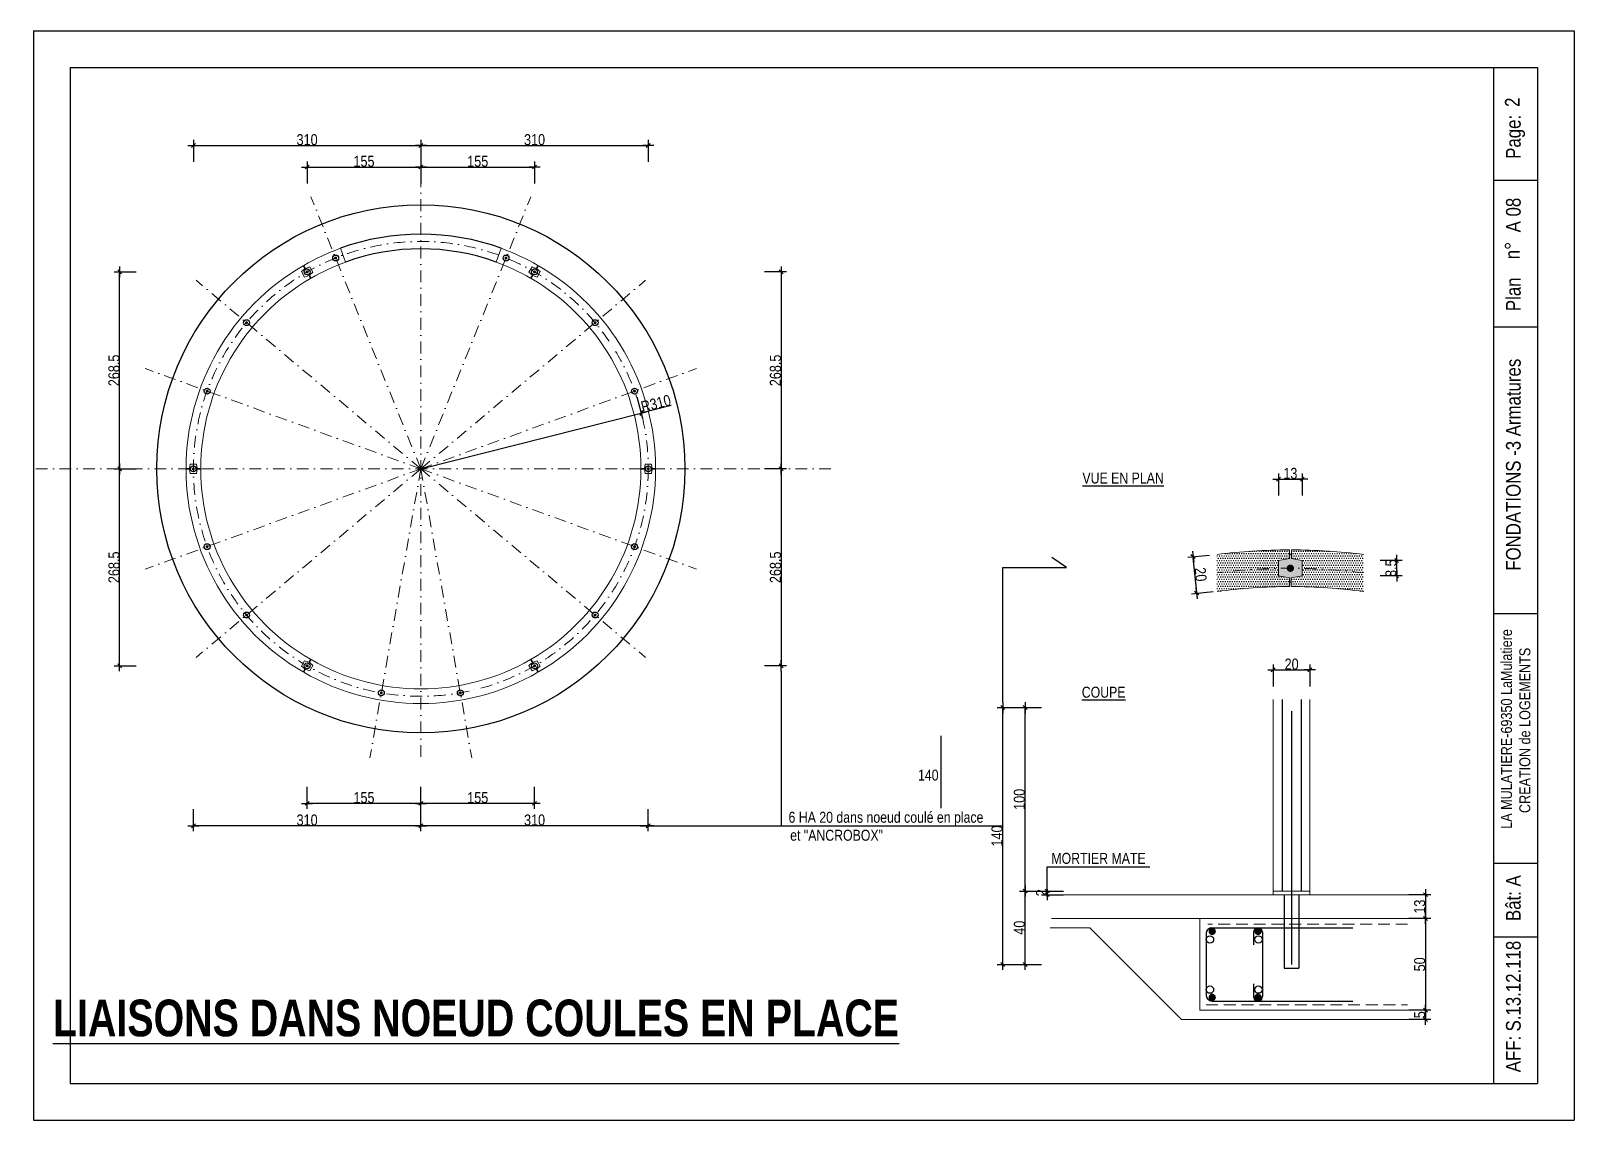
# Model space of a CAD drawing. Header units: centimetres. Extents: x 21705 to 41805, y -18708 to 100.
# Drawn here: x 26964 to 29068, y -18708 to -17223 of the extents above; entities that cross this region are included whole.
import ezdxf
from ezdxf.enums import TextEntityAlignment as Align

# ---------------------------------------------------------------- set-up
doc = ezdxf.new("R2010")
doc.units = ezdxf.units.CM
doc.header["$LTSCALE"] = 25.4
doc.header["$PDMODE"] = 1
doc.header["$PDSIZE"] = -2
doc.linetypes.add('CACHE', pattern=[9.525, 6.35, -3.175])
doc.linetypes.add('TIRETPT2', pattern=[12.7, 6.35, -3.175, 0, -3.175])
for name, color, linetype in [('01_cote_gen', 4, 'Continuous'), ('01_fenetres', 171, 'Continuous'), ('01_linteaux', 2, 'Continuous'), ('01_poch_BN', 9, 'Continuous'), ('01_poch_murs', 253, 'Continuous'), ('01_texte', 230, 'Continuous'), ('AA_COTES', 2, 'Continuous')]:
    doc.layers.add(name, color=color, linetype=linetype)
doc.layers.add('01_murs_coup', color=5, linetype='Continuous', lineweight=60)
doc.layers.add('B Général', color=7, linetype='Continuous', lineweight=5)
doc.styles.add('impact', font='impact.ttf')
doc.styles.add('MATTE_TXT', font='arial.ttf')
doc.styles.add('STYLE2', font='ARIALN.TTF')
doc.linetypes.add('ZIGZAG', pattern='A,0.00254,-5.08,[131,ltypeshp.shx,S=5.08,R=0,X=-5.08,Y=0],-10.16,[131,ltypeshp.shx,S=5.08,R=180,X=5.08,Y=0],-5.08', length=20.32254)
doc.dimstyles.new('JB5', dxfattribs={"dimscale": 0.1, "dimtxt": 150, "dimasz": 15, "dimexe": 0.1, "dimexo": 0.1, "dimgap": 0.09, "dimtad": 1, "dimdec": 1, "dimlfac": 0.4, "dimdsep": 46, "dimtxsty": 'STYLE2', "dimblk1": 'BOND_G', "dimblk2": 'BOND_D', "dimsah": 1, "dimcen": 1.5, "dimdle": 0.01, "dimse1": 1, "dimse2": 1, "dimclrd": 4, "dimclre": 2, "dimclrt": 6, "dimazin": 2, "dimtfac": 2.333333, "dimtdec": 1, "dimtix": 1, "dimtmove": 2, "dimatfit": 3, "dimldrblk": 'BOND_G', "dimfxl": 1, "dimtolj": 1, "dimtzin": 0, "dimarcsym": 0})
doc.dimstyles.new('JB50', dxfattribs={"dimscale": 0.1, "dimtxt": 150, "dimasz": 15, "dimexe": 0.1, "dimexo": 0.1, "dimgap": 0.09, "dimtad": 1, "dimdec": 1, "dimdsep": 46, "dimtxsty": 'STYLE2', "dimblk1": 'BOND_G', "dimblk2": 'BOND_D', "dimsah": 1, "dimcen": 1.5, "dimdle": 0.01, "dimse1": 1, "dimse2": 1, "dimclrd": 4, "dimclre": 2, "dimclrt": 6, "dimazin": 2, "dimtfac": 2.333333, "dimtdec": 1, "dimtix": 1, "dimtmove": 2, "dimatfit": 3, "dimldrblk": 'BOND_G', "dimfxl": 1, "dimtolj": 1, "dimtzin": 0, "dimarcsym": 0})

# ---------------------------------------------------------------- blocks, each defined once
blk = doc.blocks.new('BOND_G')
at = {"layer": 'AA_COTES', "color": 0}
for p, q in [((0, -5), (0, 15)), ((5, 0), (-5, 0)), ((1.8, 1.8), (-1.8, -1.8))]:
    blk.add_line(p, q, dxfattribs=at)
blk = doc.blocks.new('BOND_D')
at = {"layer": 'AA_COTES', "color": 0}
for p, q in [((5, 0), (-5, 0)), ((-1.8, -1.8), (1.8, 1.8)), ((0, 5), (0, -15))]:
    blk.add_line(p, q, dxfattribs=at)
blk = doc.blocks.new('*D3')
at = {"layer": '01_cote_gen', "color": 4, "lineweight": -2, "transparency": 16777216}
blk.add_line((28865.1, -18434.5), (28865.1, -18556.5), dxfattribs=at)
at = {"layer": 'Defpoints', "color": 0, "transparency": 16777216}
for p in [(28842.5, -18433), (28842.5, -18558), (28865.1, -18558)]:
    blk.add_point(p, dxfattribs=at)
at = {"layer": '01_cote_gen', "color": 4, "lineweight": -2, "transparency": 16777216, "xscale": 1.5, "yscale": 1.5, "zscale": 1.5}
for name, p, rotation in [('BOND_G', (28865.1, -18433), 90), ('BOND_D', (28865.1, -18558), 270)]:
    blk.add_blockref(name, p, dxfattribs=dict(at, rotation=rotation))
at = {"layer": '01_cote_gen', "color": 6, "transparency": 16777216, "insert": (28857.4, -18495.5), "char_height": 15, "attachment_point": 5, "rotation": 90, "style": 'STYLE2'}
blk.add_mtext('\\A1;50', dxfattribs=at)
blk = doc.blocks.new('*D4')
at = {"layer": '01_cote_gen', "color": 4, "lineweight": -2, "transparency": 16777216}
blk.add_line((28865.1, -18559.5), (28865.1, -18569), dxfattribs=at)
at = {"layer": 'Defpoints', "color": 0, "transparency": 16777216}
for p in [(28842.5, -18570.5), (28842.6, -18558), (28865.1, -18570.5)]:
    blk.add_point(p, dxfattribs=at)
at = {"layer": '01_cote_gen', "color": 4, "lineweight": -2, "transparency": 16777216, "xscale": 1.5, "yscale": 1.5, "zscale": 1.5}
for name, p, rotation in [('BOND_G', (28865.1, -18558), 90), ('BOND_D', (28865.1, -18570.5), 270)]:
    blk.add_blockref(name, p, dxfattribs=dict(at, rotation=rotation))
at = {"layer": '01_cote_gen', "color": 6, "transparency": 16777216, "insert": (28857.4, -18564.2), "char_height": 15, "attachment_point": 5, "rotation": 90, "style": 'STYLE2'}
blk.add_mtext('\\A1;5', dxfattribs=at)
blk = doc.blocks.new('*D30')
at = {"layer": '01_cote_gen', "color": 4, "lineweight": -2, "transparency": 16777216}
for p, q in [((27496, -17820), (27796.5, -17743.9)), ((27837.1, -17733.6), (27797.9, -17743.5))]:
    blk.add_line(p, q, dxfattribs=at)
at = {"layer": 'Defpoints', "color": 0, "transparency": 16777216}
for p in [(27796.5, -17743.9), (27496, -17820)]:
    blk.add_point(p, dxfattribs=at)
at = {"layer": '01_cote_gen', "color": 4, "lineweight": -2, "transparency": 16777216, "xscale": 1.5, "yscale": 1.5, "zscale": 1.5, "rotation": 194.2149509525672}
blk.add_blockref('BOND_D', (27796.5, -17743.9), dxfattribs=at)
at = {"layer": '01_cote_gen', "color": 6, "transparency": 16777216, "insert": (27816.4, -17730.9), "char_height": 15, "attachment_point": 5, "rotation": 14.215, "style": 'STYLE2'}
blk.add_mtext('\\A1;R310', dxfattribs=at)
blk = doc.blocks.new('*D31')
at = {"layer": '01_cote_gen', "color": 4, "lineweight": -2, "transparency": 16777216}
blk.add_line((27497.5, -17408.5), (27649.5, -17408.5), dxfattribs=at)
at = {"layer": 'Defpoints', "color": 0, "transparency": 16777216}
for p in [(27651, -17408.5), (27496, -17460), (27651, -17551.5)]:
    blk.add_point(p, dxfattribs=at)
at = {"layer": '01_cote_gen', "color": 4, "lineweight": -2, "transparency": 16777216, "xscale": 1.5, "yscale": 1.5, "zscale": 1.5, "rotation": 180}
blk.add_blockref('BOND_G', (27496, -17408.5), dxfattribs=at)
at = {"layer": '01_cote_gen', "color": 4, "lineweight": -2, "transparency": 16777216, "xscale": 1.5, "yscale": 1.5, "zscale": 1.5}
blk.add_blockref('BOND_D', (27651, -17408.5), dxfattribs=at)
at = {"layer": '01_cote_gen', "color": 6, "transparency": 16777216, "insert": (27573.5, -17400.8), "char_height": 15, "attachment_point": 5, "style": 'STYLE2'}
blk.add_mtext('\\A1;155', dxfattribs=at)
blk = doc.blocks.new('*D32')
at = {"layer": '01_cote_gen', "color": 4, "lineweight": -2, "transparency": 16777216}
blk.add_line((27497.5, -17379), (27804.5, -17379), dxfattribs=at)
at = {"layer": 'Defpoints', "color": 0, "transparency": 16777216}
for p in [(27806, -17379), (27496, -17460), (27806, -17820)]:
    blk.add_point(p, dxfattribs=at)
at = {"layer": '01_cote_gen', "color": 4, "lineweight": -2, "transparency": 16777216, "xscale": 1.5, "yscale": 1.5, "zscale": 1.5, "rotation": 180}
blk.add_blockref('BOND_G', (27496, -17379), dxfattribs=at)
at = {"layer": '01_cote_gen', "color": 4, "lineweight": -2, "transparency": 16777216, "xscale": 1.5, "yscale": 1.5, "zscale": 1.5}
blk.add_blockref('BOND_D', (27806, -17379), dxfattribs=at)
at = {"layer": '01_cote_gen', "color": 6, "transparency": 16777216, "insert": (27651, -17371.3), "char_height": 15, "attachment_point": 5, "style": 'STYLE2'}
blk.add_mtext('\\A1;310', dxfattribs=at)
blk = doc.blocks.new('*D33')
at = {"layer": '01_cote_gen', "color": 4, "lineweight": -2, "transparency": 16777216}
blk.add_line((27342.5, -17408.5), (27494.5, -17408.5), dxfattribs=at)
at = {"layer": 'Defpoints', "color": 0, "transparency": 16777216}
for p in [(27496, -17408.5), (27496, -17431), (27341, -17551.5)]:
    blk.add_point(p, dxfattribs=at)
at = {"layer": '01_cote_gen', "color": 4, "lineweight": -2, "transparency": 16777216, "xscale": 1.5, "yscale": 1.5, "zscale": 1.5, "rotation": 180}
blk.add_blockref('BOND_G', (27341, -17408.5), dxfattribs=at)
at = {"layer": '01_cote_gen', "color": 4, "lineweight": -2, "transparency": 16777216, "xscale": 1.5, "yscale": 1.5, "zscale": 1.5}
blk.add_blockref('BOND_D', (27496, -17408.5), dxfattribs=at)
at = {"layer": '01_cote_gen', "color": 6, "transparency": 16777216, "insert": (27418.5, -17400.8), "char_height": 15, "attachment_point": 5, "style": 'STYLE2'}
blk.add_mtext('\\A1;155', dxfattribs=at)
blk = doc.blocks.new('*D34')
at = {"layer": '01_cote_gen', "color": 4, "lineweight": -2, "transparency": 16777216}
blk.add_line((27187.5, -17379), (27494.5, -17379), dxfattribs=at)
at = {"layer": 'Defpoints', "color": 0, "transparency": 16777216}
for p in [(27496, -17379), (27186, -17821), (27496, -17852.5)]:
    blk.add_point(p, dxfattribs=at)
at = {"layer": '01_cote_gen', "color": 4, "lineweight": -2, "transparency": 16777216, "xscale": 1.5, "yscale": 1.5, "zscale": 1.5, "rotation": 180}
blk.add_blockref('BOND_G', (27186, -17379), dxfattribs=at)
at = {"layer": '01_cote_gen', "color": 4, "lineweight": -2, "transparency": 16777216, "xscale": 1.5, "yscale": 1.5, "zscale": 1.5}
blk.add_blockref('BOND_D', (27496, -17379), dxfattribs=at)
at = {"layer": '01_cote_gen', "color": 6, "transparency": 16777216, "insert": (27341, -17371.3), "char_height": 15, "attachment_point": 5, "style": 'STYLE2'}
blk.add_mtext('\\A1;310', dxfattribs=at)
blk = doc.blocks.new('*D35')
at = {"layer": '01_cote_gen', "color": 4, "lineweight": -2, "transparency": 16777216}
blk.add_line((27804.5, -18306.5), (27497.5, -18306.5), dxfattribs=at)
at = {"layer": 'Defpoints', "color": 0, "transparency": 16777216}
for p in [(27806, -17820), (27496, -18084), (27496, -18306.5)]:
    blk.add_point(p, dxfattribs=at)
at = {"layer": '01_cote_gen', "color": 4, "lineweight": -2, "transparency": 16777216, "xscale": 1.5, "yscale": 1.5, "zscale": 1.5, "rotation": 180}
blk.add_blockref('BOND_D', (27496, -18306.5), dxfattribs=at)
at = {"layer": '01_cote_gen', "color": 4, "lineweight": -2, "transparency": 16777216, "xscale": 1.5, "yscale": 1.5, "zscale": 1.5}
blk.add_blockref('BOND_G', (27806, -18306.5), dxfattribs=at)
at = {"layer": '01_cote_gen', "color": 6, "transparency": 16777216, "insert": (27651, -18298.8), "char_height": 15, "attachment_point": 5, "style": 'STYLE2'}
blk.add_mtext('\\A1;310', dxfattribs=at)
blk = doc.blocks.new('*D36')
at = {"layer": '01_cote_gen', "color": 4, "lineweight": -2, "transparency": 16777216}
blk.add_line((27494.5, -18306.5), (27187.5, -18306.5), dxfattribs=at)
at = {"layer": 'Defpoints', "color": 0, "transparency": 16777216}
for p in [(27186, -17820), (27496, -18220), (27186, -18306.5)]:
    blk.add_point(p, dxfattribs=at)
at = {"layer": '01_cote_gen', "color": 4, "lineweight": -2, "transparency": 16777216, "xscale": 1.5, "yscale": 1.5, "zscale": 1.5, "rotation": 180}
blk.add_blockref('BOND_D', (27186, -18306.5), dxfattribs=at)
at = {"layer": '01_cote_gen', "color": 4, "lineweight": -2, "transparency": 16777216, "xscale": 1.5, "yscale": 1.5, "zscale": 1.5}
blk.add_blockref('BOND_G', (27496, -18306.5), dxfattribs=at)
at = {"layer": '01_cote_gen', "color": 6, "transparency": 16777216, "insert": (27341, -18298.8), "char_height": 15, "attachment_point": 5, "style": 'STYLE2'}
blk.add_mtext('\\A1;310', dxfattribs=at)
blk = doc.blocks.new('*D37')
at = {"layer": '01_cote_gen', "color": 4, "lineweight": -2, "transparency": 16777216}
blk.add_line((27649.5, -18276), (27497.5, -18276), dxfattribs=at)
at = {"layer": 'Defpoints', "color": 0, "transparency": 16777216}
for p in [(27496, -18088.5), (27651, -18088.5), (27496, -18276)]:
    blk.add_point(p, dxfattribs=at)
at = {"layer": '01_cote_gen', "color": 4, "lineweight": -2, "transparency": 16777216, "xscale": 1.5, "yscale": 1.5, "zscale": 1.5, "rotation": 180}
blk.add_blockref('BOND_D', (27496, -18276), dxfattribs=at)
at = {"layer": '01_cote_gen', "color": 4, "lineweight": -2, "transparency": 16777216, "xscale": 1.5, "yscale": 1.5, "zscale": 1.5}
blk.add_blockref('BOND_G', (27651, -18276), dxfattribs=at)
at = {"layer": '01_cote_gen', "color": 6, "transparency": 16777216, "insert": (27573.5, -18268.3), "char_height": 15, "attachment_point": 5, "style": 'STYLE2'}
blk.add_mtext('\\A1;155', dxfattribs=at)
blk = doc.blocks.new('*D38')
at = {"layer": '01_cote_gen', "color": 4, "lineweight": -2, "transparency": 16777216}
blk.add_line((27494.5, -18276), (27342.5, -18276), dxfattribs=at)
at = {"layer": 'Defpoints', "color": 0, "transparency": 16777216}
for p in [(27341, -18088.5), (27496, -18080), (27341, -18276)]:
    blk.add_point(p, dxfattribs=at)
at = {"layer": '01_cote_gen', "color": 4, "lineweight": -2, "transparency": 16777216, "xscale": 1.5, "yscale": 1.5, "zscale": 1.5, "rotation": 180}
blk.add_blockref('BOND_D', (27341, -18276), dxfattribs=at)
at = {"layer": '01_cote_gen', "color": 4, "lineweight": -2, "transparency": 16777216, "xscale": 1.5, "yscale": 1.5, "zscale": 1.5}
blk.add_blockref('BOND_G', (27496, -18276), dxfattribs=at)
at = {"layer": '01_cote_gen', "color": 6, "transparency": 16777216, "insert": (27418.5, -18268.3), "char_height": 15, "attachment_point": 5, "style": 'STYLE2'}
blk.add_mtext('\\A1;155', dxfattribs=at)
blk = doc.blocks.new('*D39')
at = {"layer": '01_cote_gen', "color": 4, "lineweight": -2, "transparency": 16777216}
blk.add_line((27085.5, -17818.5), (27085.5, -17553), dxfattribs=at)
at = {"layer": 'Defpoints', "color": 0, "transparency": 16777216}
for p in [(27085.5, -17551.5), (27341, -17551.5), (27109.5, -17820)]:
    blk.add_point(p, dxfattribs=at)
at = {"layer": '01_cote_gen', "color": 4, "lineweight": -2, "transparency": 16777216, "xscale": 1.5, "yscale": 1.5, "zscale": 1.5}
for name, p, rotation in [('BOND_D', (27085.5, -17551.5), 90), ('BOND_G', (27085.5, -17820), 270)]:
    blk.add_blockref(name, p, dxfattribs=dict(at, rotation=rotation))
at = {"layer": '01_cote_gen', "color": 6, "transparency": 16777216, "insert": (27077.8, -17685.8), "char_height": 15, "attachment_point": 5, "rotation": 90, "style": 'STYLE2'}
blk.add_mtext('\\A1;268.5', dxfattribs=at)
blk = doc.blocks.new('*D40')
at = {"layer": '01_cote_gen', "color": 4, "lineweight": -2, "transparency": 16777216}
blk.add_line((27085.5, -18087), (27085.5, -17821.5), dxfattribs=at)
at = {"layer": 'Defpoints', "color": 0, "transparency": 16777216}
for p in [(27085.5, -17820), (27108, -17820), (27341, -18088.5)]:
    blk.add_point(p, dxfattribs=at)
at = {"layer": '01_cote_gen', "color": 4, "lineweight": -2, "transparency": 16777216, "xscale": 1.5, "yscale": 1.5, "zscale": 1.5}
for name, p, rotation in [('BOND_D', (27085.5, -17820), 90), ('BOND_G', (27085.5, -18088.5), 270)]:
    blk.add_blockref(name, p, dxfattribs=dict(at, rotation=rotation))
at = {"layer": '01_cote_gen', "color": 6, "transparency": 16777216, "insert": (27077.8, -17954.2), "char_height": 15, "attachment_point": 5, "rotation": 90, "style": 'STYLE2'}
blk.add_mtext('\\A1;268.5', dxfattribs=at)
blk = doc.blocks.new('*D41')
at = {"layer": '01_cote_gen', "color": 4, "lineweight": -2, "transparency": 16777216}
blk.add_line((27987, -17821.5), (27987, -18087), dxfattribs=at)
at = {"layer": 'Defpoints', "color": 0, "transparency": 16777216}
for p in [(27944.5, -17820), (27651, -18088.5), (27987, -18088.5)]:
    blk.add_point(p, dxfattribs=at)
at = {"layer": '01_cote_gen', "color": 4, "lineweight": -2, "transparency": 16777216, "xscale": 1.5, "yscale": 1.5, "zscale": 1.5}
for name, p, rotation in [('BOND_G', (27987, -17820), 90), ('BOND_D', (27987, -18088.5), 270)]:
    blk.add_blockref(name, p, dxfattribs=dict(at, rotation=rotation))
at = {"layer": '01_cote_gen', "color": 6, "transparency": 16777216, "insert": (27979.3, -17954.2), "char_height": 15, "attachment_point": 5, "rotation": 90, "style": 'STYLE2'}
blk.add_mtext('\\A1;268.5', dxfattribs=at)
blk = doc.blocks.new('*D42')
at = {"layer": '01_cote_gen', "color": 4, "lineweight": -2, "transparency": 16777216}
blk.add_line((27987, -17553), (27987, -17818.5), dxfattribs=at)
at = {"layer": 'Defpoints', "color": 0, "transparency": 16777216}
for p in [(27651, -17551.5), (27651, -17820), (27987, -17820)]:
    blk.add_point(p, dxfattribs=at)
at = {"layer": '01_cote_gen', "color": 4, "lineweight": -2, "transparency": 16777216, "xscale": 1.5, "yscale": 1.5, "zscale": 1.5}
for name, p, rotation in [('BOND_G', (27987, -17551.5), 90), ('BOND_D', (27987, -17820), 270)]:
    blk.add_blockref(name, p, dxfattribs=dict(at, rotation=rotation))
at = {"layer": '01_cote_gen', "color": 6, "transparency": 16777216, "insert": (27979.3, -17685.8), "char_height": 15, "attachment_point": 5, "rotation": 90, "style": 'STYLE2'}
blk.add_mtext('\\A1;268.5', dxfattribs=at)
blk = doc.blocks.new('*D68')
at = {"layer": '01_cote_gen', "color": 4, "lineweight": -2, "transparency": 16777216}
blk.add_line((28865.1, -18402), (28865.1, -18431.5), dxfattribs=at)
at = {"layer": 'Defpoints', "color": 0, "transparency": 16777216}
for p in [(28842.5, -18400.5), (28842.6, -18433), (28865.1, -18433)]:
    blk.add_point(p, dxfattribs=at)
at = {"layer": '01_cote_gen', "color": 4, "lineweight": -2, "transparency": 16777216, "xscale": 1.5, "yscale": 1.5, "zscale": 1.5}
for name, p, rotation in [('BOND_G', (28865.1, -18400.5), 90), ('BOND_D', (28865.1, -18433), 270)]:
    blk.add_blockref(name, p, dxfattribs=dict(at, rotation=rotation))
at = {"layer": '01_cote_gen', "color": 6, "transparency": 16777216, "insert": (28857.4, -18416.8), "char_height": 15, "attachment_point": 5, "rotation": 90, "style": 'STYLE2'}
blk.add_mtext('\\A1;13', dxfattribs=at)
blk = doc.blocks.new('*D69')
at = {"layer": '01_cote_gen', "color": 4, "lineweight": -2, "transparency": 16777216}
blk.add_line((28319.5, -18494), (28319.5, -18397), dxfattribs=at)
at = {"layer": 'Defpoints', "color": 0, "transparency": 16777216}
for p in [(28319.5, -18395.5), (28372, -18395.5), (28342, -18495.5)]:
    blk.add_point(p, dxfattribs=at)
at = {"layer": '01_cote_gen', "color": 4, "lineweight": -2, "transparency": 16777216, "xscale": 1.5, "yscale": 1.5, "zscale": 1.5}
for name, p, rotation in [('BOND_D', (28319.5, -18395.5), 90), ('BOND_G', (28319.5, -18495.5), 270)]:
    blk.add_blockref(name, p, dxfattribs=dict(at, rotation=rotation))
at = {"layer": '01_cote_gen', "color": 6, "transparency": 16777216, "insert": (28311.8, -18445.5), "char_height": 15, "attachment_point": 5, "rotation": 90, "style": 'STYLE2'}
blk.add_mtext('\\A1;40', dxfattribs=at)
blk = doc.blocks.new('*D70')
at = {"layer": '01_cote_gen', "color": 4, "lineweight": -2, "transparency": 16777216}
blk.add_line((28319.5, -18394), (28319.5, -18147), dxfattribs=at)
at = {"layer": 'Defpoints', "color": 0, "transparency": 16777216}
for p in [(28319.5, -18145.5), (28342, -18145.5), (28350, -18395.5)]:
    blk.add_point(p, dxfattribs=at)
at = {"layer": '01_cote_gen', "color": 4, "lineweight": -2, "transparency": 16777216, "xscale": 1.5, "yscale": 1.5, "zscale": 1.5}
for name, p, rotation in [('BOND_D', (28319.5, -18145.5), 90), ('BOND_G', (28319.5, -18395.5), 270)]:
    blk.add_blockref(name, p, dxfattribs=dict(at, rotation=rotation))
at = {"layer": '01_cote_gen', "color": 6, "transparency": 16777216, "insert": (28311.8, -18270.5), "char_height": 15, "attachment_point": 5, "rotation": 90, "style": 'STYLE2'}
blk.add_mtext('\\A1;100', dxfattribs=at)
blk = doc.blocks.new('*D71')
at = {"layer": '01_cote_gen', "color": 4, "lineweight": -2, "transparency": 16777216}
blk.add_line((28289, -18494), (28289, -18147), dxfattribs=at)
at = {"layer": 'Defpoints', "color": 0, "transparency": 16777216}
for p in [(28289, -18145.5), (28342, -18145.5), (28342, -18495.5)]:
    blk.add_point(p, dxfattribs=at)
at = {"layer": '01_cote_gen', "color": 4, "lineweight": -2, "transparency": 16777216, "xscale": 1.5, "yscale": 1.5, "zscale": 1.5}
for name, p, rotation in [('BOND_D', (28289, -18145.5), 90), ('BOND_G', (28289, -18495.5), 270)]:
    blk.add_blockref(name, p, dxfattribs=dict(at, rotation=rotation))
at = {"layer": '01_cote_gen', "color": 6, "transparency": 16777216, "insert": (28281.3, -18320.5), "char_height": 15, "attachment_point": 5, "rotation": 90, "style": 'STYLE2'}
blk.add_mtext('\\A1;140', dxfattribs=at)
blk = doc.blocks.new('*D72')
at = {"layer": '01_cote_gen', "color": 4, "lineweight": -2, "transparency": 16777216}
for p, q in [((28349.5, -18394), (28349.5, -18392.5)), ((28349.5, -18395.5), (28349.5, -18400.5)), ((28349.5, -18402), (28349.5, -18403.5))]:
    blk.add_line(p, q, dxfattribs=at)
at = {"layer": 'Defpoints', "color": 0, "transparency": 16777216}
for p in [(28349.5, -18400.5), (28372, -18395.5), (28372, -18400.5)]:
    blk.add_point(p, dxfattribs=at)
at = {"layer": '01_cote_gen', "color": 4, "lineweight": -2, "transparency": 16777216, "xscale": 1.5, "yscale": 1.5, "zscale": 1.5}
for name, p, rotation in [('BOND_G', (28349.5, -18395.5), 270), ('BOND_D', (28349.5, -18400.5), 90)]:
    blk.add_blockref(name, p, dxfattribs=dict(at, rotation=rotation))
at = {"layer": '01_cote_gen', "color": 6, "transparency": 16777216, "insert": (28342, -18398), "char_height": 15, "attachment_point": 5, "rotation": 90, "style": 'STYLE2'}
blk.add_mtext('\\A1;2', dxfattribs=at)
blk = doc.blocks.new('*D73')
at = {"layer": '01_cote_gen', "color": 4, "lineweight": -2, "transparency": 16777216}
blk.add_line((28659.3, -18094), (28706.3, -18094), dxfattribs=at)
at = {"layer": 'Defpoints', "color": 0, "transparency": 16777216}
for p in [(28707.8, -18094), (28657.8, -18134.5), (28707.8, -18134.5)]:
    blk.add_point(p, dxfattribs=at)
at = {"layer": '01_cote_gen', "color": 4, "lineweight": -2, "transparency": 16777216, "xscale": 1.5, "yscale": 1.5, "zscale": 1.5, "rotation": 180}
blk.add_blockref('BOND_G', (28657.8, -18094), dxfattribs=at)
at = {"layer": '01_cote_gen', "color": 4, "lineweight": -2, "transparency": 16777216, "xscale": 1.5, "yscale": 1.5, "zscale": 1.5}
blk.add_blockref('BOND_D', (28707.8, -18094), dxfattribs=at)
at = {"layer": '01_cote_gen', "color": 6, "transparency": 16777216, "insert": (28682.8, -18086.3), "char_height": 15, "attachment_point": 5, "style": 'STYLE2'}
blk.add_mtext('\\A1;20', dxfattribs=at)
blk = doc.blocks.new('*D74')
at = {"layer": '01_cote_gen', "color": 4, "lineweight": -2, "transparency": 16777216}
blk.add_line((28553.5, -17988), (28548.8, -17941.2), dxfattribs=at)
at = {"layer": 'Defpoints', "color": 0, "transparency": 16777216}
for p in [(28548.6, -17939.8), (28601, -17934.5), (28606, -17984.2)]:
    blk.add_point(p, dxfattribs=at)
at = {"layer": '01_cote_gen', "color": 4, "lineweight": -2, "transparency": 16777216, "xscale": 1.5, "yscale": 1.5, "zscale": 1.5}
for name, p, rotation in [('BOND_D', (28548.6, -17939.8), 95.75057313637608), ('BOND_G', (28553.6, -17989.5), 275.7505731363761)]:
    blk.add_blockref(name, p, dxfattribs=dict(at, rotation=rotation))
at = {"layer": '01_cote_gen', "color": 6, "transparency": 16777216, "insert": (28558.8, -17963.9), "char_height": 15, "attachment_point": 5, "rotation": 275.7506, "style": 'STYLE2'}
blk.add_mtext('\\A1;20', dxfattribs=at)
blk = doc.blocks.new('*D75')
at = {"layer": '01_cote_gen', "color": 4, "lineweight": -2, "transparency": 16777216}
blk.add_line((28666.4, -17834), (28695.9, -17834), dxfattribs=at)
at = {"layer": 'Defpoints', "color": 0, "transparency": 16777216}
for p in [(28697.4, -17834), (28664.9, -17944.8), (28697.4, -17944.8)]:
    blk.add_point(p, dxfattribs=at)
at = {"layer": '01_cote_gen', "color": 4, "lineweight": -2, "transparency": 16777216, "xscale": 1.5, "yscale": 1.5, "zscale": 1.5, "rotation": 180}
blk.add_blockref('BOND_G', (28664.9, -17834), dxfattribs=at)
at = {"layer": '01_cote_gen', "color": 4, "lineweight": -2, "transparency": 16777216, "xscale": 1.5, "yscale": 1.5, "zscale": 1.5}
blk.add_blockref('BOND_D', (28697.4, -17834), dxfattribs=at)
at = {"layer": '01_cote_gen', "color": 6, "transparency": 16777216, "insert": (28681.1, -17826.3), "char_height": 15, "attachment_point": 5, "style": 'STYLE2'}
blk.add_mtext('\\A1;13', dxfattribs=at)
blk = doc.blocks.new('*D76')
at = {"layer": '01_cote_gen', "color": 4, "lineweight": -2, "transparency": 16777216}
for p, q in [((28826, -17943.3), (28826, -17941.8)), ((28826, -17966), (28826, -17944.8)), ((28826, -17967.5), (28826, -17969))]:
    blk.add_line(p, q, dxfattribs=at)
at = {"layer": 'Defpoints', "color": 0, "transparency": 16777216}
for p in [(28697.4, -17944.8), (28826, -17944.8), (28697.4, -17966)]:
    blk.add_point(p, dxfattribs=at)
at = {"layer": '01_cote_gen', "color": 4, "lineweight": -2, "transparency": 16777216, "xscale": 1.5, "yscale": 1.5, "zscale": 1.5}
for name, p, rotation in [('BOND_D', (28826, -17944.8), 270), ('BOND_G', (28826, -17966), 90)]:
    blk.add_blockref(name, p, dxfattribs=dict(at, rotation=rotation))
at = {"layer": '01_cote_gen', "color": 6, "transparency": 16777216, "insert": (28818.3, -17955.4), "char_height": 15, "attachment_point": 5, "rotation": 90, "style": 'STYLE2'}
blk.add_mtext('\\A1;8.5', dxfattribs=at)

msp = doc.modelspace()

# ---------------------------------------------------------------- hatches: boundary and pattern name
at = {"layer": '01_poch_BN'}
h = msp.add_hatch(color=256, dxfattribs=at)
h.dxf.hatch_style = 1
h.paths.add_polyline_path([(28681.54, -17936.32), (28679.79, -17936.32), (28679.8, -17942.26), (28664.87, -17944.75), (28664.87, -17955.63, -0.0044359), (28678.62, -17955.46, -0.414686), (28681.12, -17952.96, -0.0514943), (28681.63, -17953.01)])
h.paths.add_polyline_path([(28697.37, -17944.75), (28682.43, -17942.26), (28682.44, -17936.32), (28681.54, -17936.32), (28681.63, -17953.01, -0.3555983), (28683.62, -17955.46, -0.0044359), (28697.37, -17955.63)])
h.paths.add_polyline_path([(28697.37, -17955.63, 0.0044359), (28683.62, -17955.46, -0.3517093), (28681.65, -17957.9), (28681.74, -17974.44), (28682.38, -17974.44), (28682.39, -17968.5), (28697.37, -17966)])
h.paths.add_polyline_path([(28681.65, -17957.9, -0.0541519), (28681.12, -17957.96, -0.4137412), (28678.62, -17955.46, 0.0044359), (28664.87, -17955.63), (28664.87, -17966), (28679.85, -17968.5), (28679.86, -17974.44), (28681.74, -17974.44)])
at = {"layer": '01_poch_murs'}
h = msp.add_hatch(dxfattribs=at)
h.set_pattern_fill('DOTS', color=256, scale=2)
h.paths.add_polyline_path([(28679.78, -17930.46, 0.0309252), (28581.12, -17936.73), (28581.12, -17961.93, -0.0271126), (28664.87, -17955.63), (28664.87, -17944.75), (28679.8, -17942.26)])
h.paths.add_polyline_path([(28781.12, -17936.73, 0.0309252), (28682.45, -17930.46), (28682.43, -17942.26), (28697.37, -17944.75), (28697.37, -17955.63, -0.0271126), (28781.12, -17961.93)])
h.paths.add_polyline_path([(28781.12, -17961.93, 0.0271126), (28697.37, -17955.63), (28697.37, -17966), (28682.39, -17968.5), (28682.37, -17980.46, -0.0330283), (28781.12, -17987.15)])
h.paths.add_polyline_path([(28679.85, -17968.5), (28664.87, -17966), (28664.87, -17955.63, 0.0271126), (28581.12, -17961.93), (28581.12, -17987.15, -0.0330283), (28679.87, -17980.46)])

# ---------------------------------------------------------------- linework, layer by layer
at = {"layer": '01_cote_gen'}
for p, q in [((28679.79, -17936.32), (28682.44, -17936.32)), ((28682.38, -17974.44), (28679.86, -17974.44))]:
    msp.add_line(p, q, dxfattribs=at)
at = {"layer": '01_fenetres', "ltscale": 30}
for p, q in [((27017.85, -17272.88), (29017.85, -17272.88)), ((27017.85, -17272.88), (27017.85, -18657.88)), ((28957.85, -17272.88), (29017.85, -17272.88)), ((28957.85, -17272.88), (28957.85, -18657.88)), ((28957.85, -17272.88), (29017.85, -17272.88)), ((28957.85, -17272.88), (28957.85, -18657.88)), ((28957.85, -17272.88), (29017.85, -17272.88)), ((28957.85, -17272.88), (28957.85, -18657.88)), ((29017.85, -17272.88), (29017.85, -18657.88)), ((29017.85, -17272.88), (29017.85, -18657.88)), ((29017.85, -17272.88), (29017.85, -18657.88)), ((29017.85, -17272.88), (29017.85, -18657.88)), ((29017.85, -17272.88), (29017.85, -18657.88)), ((29017.85, -17272.88), (29017.85, -18657.88)), ((29017.85, -17427.01), (28957.85, -17427.01)), ((29017.85, -17627.01), (28957.85, -17627.01)), ((28957.85, -18017.2), (29017.85, -18017.2)), ((28957.85, -18357.38), (29017.85, -18357.38)), ((28957.85, -18457.88), (29017.85, -18457.88)), ((27017.85, -18657.88), (29017.85, -18657.88))]:
    msp.add_line(p, q, dxfattribs=at)
at = {"layer": '01_linteaux'}
for p, q in [((28669.81, -18134.5), (28669.81, -18395.5)), ((28682.81, -18150.5), (28682.81, -18495.5)), ((28695.81, -18134.5), (28695.81, -18395.5)), ((28204.73, -18183.77), (28204.73, -18282.77)), ((28574.26, -18445.5), (28766.26, -18445.5)), ((28566.26, -18453.5), (28566.26, -18537.5)), ((28630.76, -18451.75), (28630.76, -18468.75)), ((28643.26, -18451.75), (28643.26, -18539.25)), ((28672.81, -18500.5), (28692.81, -18500.5)), ((28630.76, -18522.25), (28630.76, -18539.25)), ((28574.26, -18545.5), (28766.26, -18545.5))]:
    msp.add_line(p, q, dxfattribs=at)
at = {"layer": '01_linteaux', "linetype": 'ZIGZAG', "ltscale": 0.01}
for p, q in [((28672.81, -18400.5), (28672.81, -18500.5)), ((28692.81, -18400.5), (28692.81, -18500.5))]:
    msp.add_line(p, q, dxfattribs=at)
at = {"layer": '01_linteaux'}
for points, const_width in [([(27380.88, -17532.57, -1), (27378.88, -17532.57, -1)], 2), ([(27611.11, -17532.57, 1), (27613.11, -17532.57, 1)], 2), ([(27339.98, -17551.53, 1), (27341.98, -17551.53, 1)], 2), ([(27649.98, -17551.53, 1), (27651.98, -17551.53, 1)], 2), ([(27257.51, -17620.74, 1), (27259.51, -17620.74, 1)], 2), ([(27732.45, -17620.74, 1), (27734.45, -17620.74, 1)], 2), ([(27203.68, -17713.97, 1), (27205.68, -17713.97, 1)], 2), ([(27786.28, -17713.97, 1), (27788.28, -17713.97, 1)], 2), ([(27184.98, -17820, 1), (27186.98, -17820, 1)], 2), ([(27804.98, -17820, 1), (27806.98, -17820, 1)], 2), ([(27203.68, -17926.03, -1), (27205.68, -17926.03, -1)], 2), ([(27786.28, -17926.03, -1), (27788.28, -17926.03, -1)], 2), ([(28681.12, -17957.96, 1), (28681.12, -17952.96, 1)], 5), ([(27257.51, -18019.26, -1), (27259.51, -18019.26, -1)], 2), ([(27732.45, -18019.26, -1), (27734.45, -18019.26, -1)], 2), ([(27339.98, -18088.47, 1), (27341.98, -18088.47, 1)], 2), ([(27649.98, -18088.47, 1), (27651.98, -18088.47, 1)], 2), ([(27442.65, -18126.16, 1), (27441.65, -18124.42, 1)], 2), ([(27550.31, -18124.42, 1), (27549.31, -18126.16, 1)], 2), ([(28572.04, -18450.5, 1), (28577.04, -18450.5, 1)], 5), ([(28634.54, -18450.5, 1), (28639.54, -18450.5, 1)], 5), ([(28572.04, -18540.5, -1), (28577.04, -18540.5, -1)], 5), ([(28634.54, -18540.5, -1), (28639.54, -18540.5, -1)], 5)]:
    msp.add_lwpolyline(points, format="xyb", close=True, dxfattribs=dict(at, const_width=const_width))
for centre, radius in [((27495.98, -17820), 360), ((27379.88, -17532.57), 4), ((27612.11, -17532.57), 4), ((27340.98, -17551.53), 4), ((27650.98, -17551.53), 4), ((27258.51, -17620.74), 4), ((27733.45, -17620.74), 4), ((27204.68, -17713.97), 4), ((27787.28, -17713.97), 4), ((27185.98, -17820), 4), ((27805.98, -17820), 4), ((27204.68, -17926.03), 4), ((27787.28, -17926.03), 4), ((27258.51, -18019.26), 4), ((27733.45, -18019.26), 4), ((27340.98, -18088.47), 4), ((27650.98, -18088.47), 4), ((27442.15, -18125.29), 4), ((27549.81, -18125.29), 4), ((28571.54, -18461.5), 5), ((28637.54, -18461.5), 5), ((28571.54, -18530), 5), ((28637.54, -18530), 5)]:
    msp.add_circle(centre, radius, dxfattribs=at)
for centre, radius, start, end in [((27495.98, -17820), 320, 70, 109.99455), ((27495.98, -17820), 300, 70, 109.99419), ((28574.26, -18453.5), 8, 90, 180), ((28637.01, -18451.75), 6.25, 0, 180), ((28637.01, -18451.75), 6.25, 0, 180), ((28574.26, -18537.5), 8, 180, 270), ((28637.01, -18539.25), 6.25, 180, 0)]:
    msp.add_arc(centre, radius, start, end, dxfattribs=at)
at = {"layer": '01_murs_coup', "linetype": 'Continuous', "lineweight": 5}
for p, q in [((27386.56, -17519.29), (27393.4, -17538.08)), ((27605.43, -17519.3), (27598.59, -17538.09)), ((27333.23, -17551.1), (27337.92, -17547.24)), ((27337.48, -17558.46), (27333.23, -17551.1)), ((27337.92, -17547.24), (27335.55, -17543.12)), ((27338.79, -17546.74), (27336.41, -17542.62)), ((27343.17, -17556.33), (27337.48, -17558.46)), ((27344.48, -17544.6), (27338.79, -17546.74)), ((27345.55, -17560.44), (27343.17, -17556.33)), ((27344.04, -17555.83), (27348.73, -17551.96)), ((27346.41, -17559.94), (27344.04, -17555.83)), ((27348.73, -17551.96), (27344.48, -17544.6)), ((27643.26, -17551.96), (27647.51, -17544.6)), ((27647.95, -17555.83), (27643.26, -17551.96)), ((27645.58, -17559.94), (27647.95, -17555.83)), ((27646.45, -17560.44), (27648.82, -17556.33)), ((27647.51, -17544.6), (27653.2, -17546.74)), ((27648.82, -17556.33), (27654.52, -17558.46)), ((27653.2, -17546.74), (27655.58, -17542.62)), ((27654.07, -17547.24), (27656.45, -17543.12)), ((27658.77, -17551.1), (27654.07, -17547.24)), ((27654.52, -17558.46), (27658.77, -17551.1)), ((27181.73, -17813.5), (27180.73, -17819.5)), ((27190.23, -17813.5), (27181.73, -17813.5)), ((27191.23, -17819.5), (27190.23, -17813.5)), ((27800.76, -17819.5), (27801.76, -17813.5)), ((27801.76, -17813.5), (27810.26, -17813.5)), ((27810.26, -17813.5), (27811.26, -17819.5)), ((27180.73, -17819.47), (27175.98, -17819.47)), ((27180.73, -17820.53), (27175.98, -17820.53)), ((27181.73, -17826.5), (27180.73, -17820.5)), ((27190.23, -17826.5), (27181.73, -17826.5)), ((27191.23, -17820.5), (27190.23, -17826.5)), ((27195.98, -17819.5), (27191.23, -17819.49)), ((27195.98, -17820.5), (27191.23, -17820.51)), ((27796.01, -17819.5), (27800.76, -17819.49)), ((27796.01, -17820.5), (27800.76, -17820.51)), ((27800.76, -17820.5), (27801.76, -17826.5)), ((27801.76, -17826.5), (27810.26, -17826.5)), ((27810.26, -17826.5), (27811.26, -17820.5)), ((27811.26, -17819.47), (27816.01, -17819.47)), ((27811.26, -17820.53), (27816.01, -17820.53)), ((28679.8, -17942.26), (28679.78, -17930.38)), ((28682.43, -17942.26), (28682.45, -17930.38)), ((28664.87, -17944.75), (28679.87, -17942.25)), ((28664.87, -17966), (28664.87, -17944.75)), ((28697.37, -17944.75), (28682.37, -17942.25)), ((28697.37, -17966), (28697.37, -17944.75)), ((28679.87, -17968.5), (28664.87, -17966)), ((28679.87, -17980.38), (28679.85, -17968.5)), ((28682.37, -17968.5), (28697.37, -17966)), ((28682.37, -17980.38), (28682.39, -17968.5)), ((27337.48, -18081.54), (27333.23, -18088.9)), ((27333.23, -18088.9), (27337.92, -18092.76)), ((27343.17, -18083.67), (27337.48, -18081.54)), ((27345.55, -18079.56), (27343.17, -18083.67)), ((27346.41, -18080.06), (27344.04, -18084.17)), ((27344.04, -18084.17), (27348.73, -18088.04)), ((27348.73, -18088.04), (27344.48, -18095.4)), ((27647.95, -18084.17), (27643.26, -18088.04)), ((27643.26, -18088.04), (27647.51, -18095.4)), ((27645.58, -18080.06), (27647.95, -18084.17)), ((27646.45, -18079.56), (27648.82, -18083.67)), ((27648.82, -18083.67), (27654.52, -18081.54)), ((27658.77, -18088.9), (27654.07, -18092.76)), ((27654.52, -18081.54), (27658.77, -18088.9)), ((27337.92, -18092.76), (27335.55, -18096.88)), ((27338.79, -18093.26), (27336.41, -18097.38)), ((27344.48, -18095.4), (27338.79, -18093.26)), ((27647.51, -18095.4), (27653.2, -18093.26)), ((27653.2, -18093.26), (27655.58, -18097.38)), ((27654.07, -18092.76), (27656.45, -18096.88)), ((28657.81, -18134.5), (28657.81, -18400.5)), ((28707.81, -18134.5), (28707.81, -18400.5)), ((28356.5, -18400.5), (28842.5, -18400.5)), ((28657.81, -18395.5), (28707.81, -18395.5)), ((28407.81, -18445.5), (28353.81, -18445.5)), ((28557.81, -18433), (28355.5, -18433)), ((28407.81, -18445.5), (28532.81, -18570.5)), ((28557.81, -18433), (28557.81, -18558)), ((28557.81, -18433), (28842.5, -18433)), ((28532.81, -18570.5), (28842.5, -18570.5)), ((28557.81, -18558), (28842.5, -18558))]:
    msp.add_line(p, q, dxfattribs=at)
at = {"layer": '01_murs_coup', "color": 2, "linetype": 'CACHE', "lineweight": 5, "ltscale": 0.1}
for p, q in [((28840.96, -18440.5), (28568.76, -18440.5)), ((28566.26, -18550.5), (28840.96, -18550.5))]:
    msp.add_line(p, q, dxfattribs=at)
at = {"layer": '01_murs_coup', "linetype": 'Continuous', "lineweight": 5}
for centre, radius, start, end in [((27495.98, -17820), 320, 109.99455, 119.91048), ((27495.98, -17820), 320, 60.0845, 70), ((27495.98, -17820), 300, 109.99419, 119.90451), ((27495.98, -17820), 300, 60.09014, 70), ((27495.98, -17820), 320, 120.08952, 179.90451), ((27495.98, -17820), 300, 120.09549, 179.90451), ((27495.98, -17820), 300, 0.09548, 59.89915), ((27495.98, -17820), 320, 0.09548, 59.90546), ((27495.98, -17820), 320, 180.09549, 239.91048), ((27495.98, -17820), 300, 180.09549, 239.90451), ((27495.98, -17820), 300, 300.10085, 359.90351), ((27495.98, -17820), 320, 300.09454, 359.90452), ((28681.12, -18730.46), 800, 90.09548, 97.18076), ((28681.12, -18730.46), 800, 82.81924, 89.90452), ((28681.12, -18730.46), 750, 90.09548, 97.66226), ((28681.12, -18730.46), 750, 82.33774, 89.90351), ((27495.98, -17820), 300, 240.09549, 299.90986), ((27495.98, -17820), 320, 240.08952, 299.9155)]:
    msp.add_arc(centre, radius, start, end, dxfattribs=at)
at = {"layer": '01_texte', "ltscale": 30}
for p, q in [((26967.85, -17222.88), (26967.85, -18707.88)), ((26967.85, -17222.88), (29067.85, -17222.88)), ((29067.85, -17222.88), (29067.85, -18707.88)), ((26967.85, -18707.88), (29067.85, -18707.88))]:
    msp.add_line(p, q, dxfattribs=at)
at = {"layer": '01_texte'}
for p, q in [((28376.2, -17954.51), (28356.2, -17941.01)), ((28289, -18138), (28289, -17954.51)), ((28289, -17954.51), (28376.2, -17954.51)), ((27987, -18095.97), (27987, -18306.5)), ((27794.78, -18306.5), (28289, -18306.5)), ((28349.5, -18362.5), (28489.75, -18362.5)), ((28349.5, -18388), (28349.5, -18362.5))]:
    msp.add_line(p, q, dxfattribs=at)
at = {"layer": 'B Général', "color": 1, "linetype": 'TIRETPT2', "lineweight": 13, "ltscale": 0.1, "true_color": 0xff0000}
for p, q in [((27496.01, -17420.01), (27496.01, -18219.99)), ((27496.01, -17820), (27346.17, -17449.13)), ((27495.98, -17820), (27645.82, -17449.13)), ((27495.98, -17820), (27189.56, -17562.88)), ((27495.98, -17820), (27802.4, -17562.88)), ((27495.98, -17820), (27120.1, -17683.19)), ((27495.98, -17820), (27871.86, -17683.19)), ((28054.98, -17820), (26964.48, -17820)), ((27495.98, -17820), (27120.1, -17956.81)), ((27495.98, -17820), (27189.56, -18077.12)), ((27495.98, -17820), (27426.52, -18213.92)), ((27495.98, -17820), (27871.86, -17956.81)), ((27495.98, -17820), (27802.4, -18077.12)), ((27495.98, -17820), (27565.44, -18213.92))]:
    msp.add_line(p, q, dxfattribs=at)
msp.add_circle((27495.98, -17820), 310, dxfattribs=at)
msp.add_arc((28681.12, -18730.46), 775, 82.58633, 97.41367, dxfattribs=at)

# ---------------------------------------------------------------- texts
at = {"layer": '01_texte', "style": 'STYLE2'}
for s, height, p in [('2', 20, (28993.56, -17326.61)), ('Page:', 20, (28995, -17397.3)), (' A 08', 20, (28995, -17503.94)), ('n%%D', 20, (28993.56, -17534.28)), ('Plan', 20, (28995, -17604.96)), ('FONDATIONS -3 Armatures', 20, (28995, -17958.83)), ('LA MULATIERE-69350 LaMulatiere', 15, (28983.14, -18310.68)), ('CREATION de LOGEMENTS', 15, (29008.14, -18289.2)), ('Bât: A', 20, (28995, -18436.42)), ('S.13.12.118', 20, (28995, -18586.92)), ('AFF:', 20, (28995, -18642.58))]:
    msp.add_text(s, height=height, rotation=90, dxfattribs=at).set_placement(p)
at = {"layer": '01_texte', "style": 'MATTE_TXT', "width": 0.8}
for s, p in [('%%UVUE EN PLAN', (28453.11, -17844.47)), ('%%UCOUPE', (28426.61, -18136.47)), ('140', (28187.61, -18249.47)), ('6 HA 20 dans noeud coulé en place  ', (28134.61, -18306.97)), ('et "ANCROBOX"', (28062.61, -18331.47)), ('MORTIER MATE', (28419.61, -18362.97))]:
    msp.add_text(s, height=15, dxfattribs=at).set_placement(p, align=Align.BOTTOM_CENTER)
at = {"layer": '01_texte', "style": 'impact'}
msp.add_text('%%ULIAISONS DANS NOEUD COULES EN PLACE', height=50, dxfattribs=at).set_placement((27571.18, -18608.58), align=Align.BOTTOM_CENTER)

# ---------------------------------------------------------------- dimensions: what is measured, and where the dimension line sits
at = {"layer": '01_cote_gen'}
for base, p1, p2, picture, middle in [((27496.01, -17379), (27185.98, -17821), (27496.01, -17852.5), '*D34', (27341, -17371.33)), ((27805.98, -17379), (27496.01, -17460), (27805.98, -17820), '*D32', (27651, -17371.33)), ((27495.98, -17408.5), (27340.98, -17551.53), (27495.98, -17431), '*D33', (27418.48, -17400.83)), ((27650.98, -17408.5), (27495.98, -17460), (27650.98, -17551.53), '*D31', (27573.48, -17400.83)), ((27185.98, -18306.5), (27496.01, -18219.99), (27185.98, -17820), '*D36', (27341, -18298.83)), ((27496.01, -18306.5), (27805.98, -17820), (27496.01, -18084), '*D35', (27651, -18298.83)), ((27340.98, -18276), (27496.01, -18080), (27340.98, -18088.47), '*D38', (27418.5, -18268.33)), ((27496.01, -18276), (27650.98, -18088.47), (27496.01, -18088.47), '*D37', (27573.5, -18268.33))]:
    dim = msp.add_linear_dim(base=base, p1=p1, p2=p2, dimstyle='JB50', dxfattribs=at)
    dim.commit()
    dim.dimension.update_dxf_attribs({"geometry": picture, "text_midpoint": middle})
for base, p1, p2, dimstyle, picture, middle in [((27085.5, -17551.53), (27109.5, -17820), (27340.98, -17551.53), 'JB50', '*D39', (27077.83, -17685.77)), ((27987, -17820), (27650.98, -17551.53), (27650.98, -17820), 'JB50', '*D42', (27979.33, -17685.77)), ((27085.5, -17820), (27340.98, -18088.47), (27108, -17820), 'JB50', '*D40', (27077.83, -17954.23)), ((27987, -18088.47), (27944.5, -17820), (27650.98, -18088.47), 'JB50', '*D41', (27979.33, -17954.23)), ((28826, -17944.75), (28697.37, -17966), (28697.37, -17944.75), 'JB5', '*D76', (28818.33, -17955.37)), ((28289, -18145.5), (28342, -18495.5), (28342, -18145.5), 'JB5', '*D71', (28281.33, -18320.5)), ((28319.5, -18145.5), (28350, -18395.5), (28342, -18145.5), 'JB5', '*D70', (28311.83, -18270.5)), ((28319.5, -18395.5), (28342, -18495.5), (28372, -18395.5), 'JB5', '*D69', (28311.83, -18445.5)), ((28349.5, -18400.5), (28372, -18395.5), (28372, -18400.5), 'JB5', '*D72', (28341.96, -18398)), ((28865.08, -18433), (28842.5, -18400.5), (28842.58, -18433), 'JB5', '*D68', (28857.42, -18416.75)), ((28865.08, -18558), (28842.5, -18433), (28842.5, -18558), 'JB5', '*D3', (28857.42, -18495.5)), ((28865.08, -18570.5), (28842.58, -18558), (28842.5, -18570.5), 'JB5', '*D4', (28857.45, -18564.25))]:
    dim = msp.add_linear_dim(base=base, p1=p1, p2=p2, angle=90, dimstyle=dimstyle, dxfattribs=at)
    dim.commit()
    dim.dimension.update_dxf_attribs({"geometry": picture, "text_midpoint": middle})
dim = msp.add_radius_dim(center=(27495.98, -17820), mpoint=(27796.49, -17743.88), dimstyle='JB50', dxfattribs=at)
dim.commit()
dim.dimension.update_dxf_attribs({"geometry": '*D30', "text_midpoint": (27816.38, -17730.93)})
for p1, p2, distance, picture, middle in [((28664.87, -17944.75), (28697.37, -17944.75), 110.75, '*D75', (28681.12, -17826.33)), ((28605.97, -17984.23), (28600.96, -17934.48), 52.59, '*D74', (28558.77, -17963.86)), ((28657.81, -18134.5), (28707.81, -18134.5), 40.5, '*D73', (28682.81, -18086.33))]:
    dim = msp.add_aligned_dim(p1=p1, p2=p2, distance=distance, dimstyle='JB5', dxfattribs=at)
    dim.commit()
    dim.dimension.update_dxf_attribs({"geometry": picture, "text_midpoint": middle})

doc.saveas('drawing.dxf')
